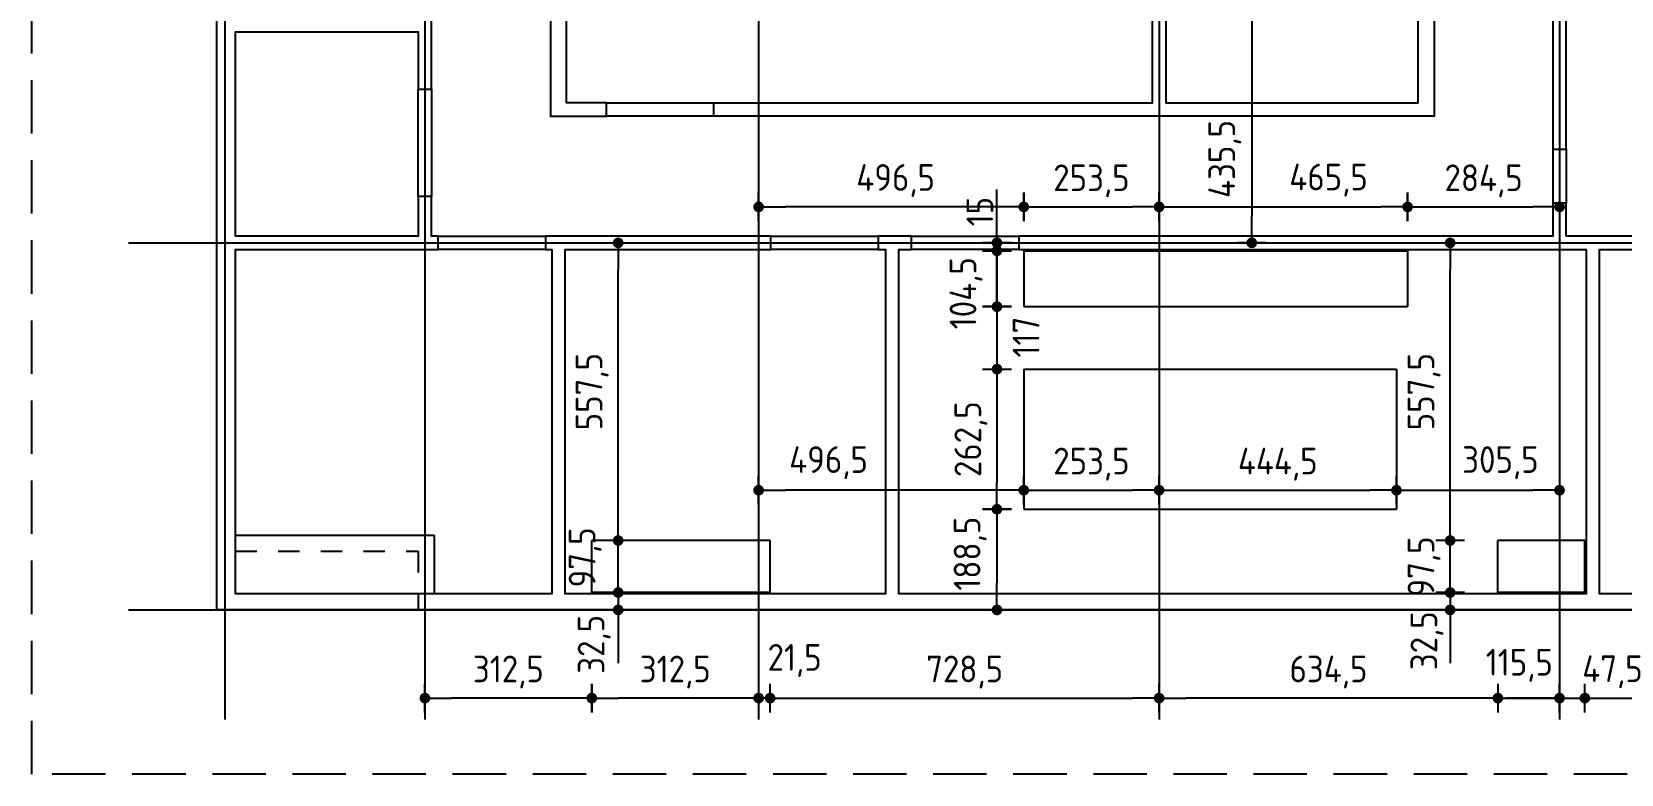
# Model space of a CAD drawing. Extents: x -169 to 69, y -7 to 55.
# Drawn here: x -168.6 to -161.15, y 34.32 to 37.79 of the extents above; entities that cross this region are included whole.
import ezdxf

# ---------------------------------------------------------------- set-up
doc = ezdxf.new("R2010")
doc.units = 0
doc.header["$LTSCALE"] = 0.5
for name, pattern in [('AUSGEZOGEN', [1000.01, 1000, 0.01]), ('HIDDEN2', [0.187, 0.125, -0.062]), ('STRICHLINIE', [0.75, 0.5, -0.25])]:
    doc.linetypes.add(name, pattern=pattern)
for name, color, linetype in [('ACHSEN', 7, 'Continuous'), ('BETON', 7, 'Continuous'), ('DETAIL', 7, 'Continuous'), ('HILFE', 7, 'Continuous'), ('MASSE', 7, 'Continuous'), ('OBJEKT', 7, 'Continuous')]:
    doc.layers.add(name, color=color, linetype=linetype)
doc.styles.add('txt', font='isocp.shx')
doc.dimstyles.new('DOT_I', dxfattribs={"dimscale": 0.5, "dimtxt": 0.25, "dimasz": 0.25, "dimexe": 0.1, "dimexo": 0.3, "dimgap": 0.1, "dimtad": 1, "dimdec": 3, "dimzin": 3, "dimtxsty": 'txt', "dimblk": 'DOT', "dimblk1": 'DOT', "dimblk2": 'DOT', "dimsah": 1, "dimcen": 0.1, "dimse1": 1, "dimse2": 1, "dimazin": 0, "dimtfac": 1, "dimtdec": 4, "dimtix": 1, "dimtmove": 2, "dimatfit": 3, "dimfxl": 0, "dimtvp": 1, "dimtolj": 1, "dimtzin": 0, "dimarcsym": 0})

# ---------------------------------------------------------------- blocks, each defined once
blk = doc.blocks.new('DOT')
at = {"layer": 'MASSE', "color": 7, "linetype": 'Continuous'}
for p, q in [((0, 0), (-1, 0)), ((0, 0.54), (0, -0.54))]:
    blk.add_line(p, q, dxfattribs=at)
at = {"layer": 'MASSE', "color": 7, "linetype": 'Continuous', "const_width": 0.2}
blk.add_lwpolyline([(-0.1, 0, 1), (0.1, 0, 1)], format="xyb", close=True, dxfattribs=at)
blk = doc.blocks.new('*D301')
at = {"layer": 'Defpoints', "color": 0, "linetype": 'AUSGEZOGEN', "transparency": 16777216}
for p in [(-165.851, 36.806), (-165.851, 36.806), (-165.851, 35.4122)]:
    blk.add_point(p, dxfattribs=at)
at = {"layer": 'MASSE', "color": 0, "linetype": 'AUSGEZOGEN', "lineweight": -2, "transparency": 16777216}
blk.add_line((-165.851, 35.5372), (-165.851, 36.681), dxfattribs=at)
at = {"layer": 'MASSE', "color": 0, "linetype": 'AUSGEZOGEN', "lineweight": -2, "transparency": 16777216, "xscale": 0.125, "yscale": 0.125, "zscale": 0.125}
for p, rotation in [((-165.851, 36.806), 90), ((-165.851, 35.4122), 270)]:
    blk.add_blockref('DOT', p, dxfattribs=dict(at, rotation=rotation))
at = {"layer": 'MASSE', "color": 0, "linetype": 'AUSGEZOGEN', "transparency": 16777216, "insert": (-165.9729, 36.1091), "char_height": 0.125, "attachment_point": 5, "rotation": 90, "style": 'txt'}
blk.add_mtext('\\A1;557,5', dxfattribs=at)
blk = doc.blocks.new('*D302')
at = {"layer": 'Defpoints', "color": 0, "linetype": 'AUSGEZOGEN', "transparency": 16777216}
for p in [(-165.851, 35.4122), (-165.851, 35.4122), (-165.851, 35.1685)]:
    blk.add_point(p, dxfattribs=at)
at = {"layer": 'MASSE', "color": 0, "linetype": 'AUSGEZOGEN', "lineweight": -2, "transparency": 16777216}
for p, q in [((-165.851, 35.5372), (-165.851, 35.6622)), ((-165.851, 35.1685), (-165.851, 35.4122)), ((-165.851, 35.0435), (-165.851, 34.9185))]:
    blk.add_line(p, q, dxfattribs=at)
at = {"layer": 'MASSE', "color": 0, "linetype": 'AUSGEZOGEN', "lineweight": -2, "transparency": 16777216, "xscale": 0.125, "yscale": 0.125, "zscale": 0.125}
for p, rotation in [((-165.851, 35.4122), 270), ((-165.851, 35.1685), 90)]:
    blk.add_blockref('DOT', p, dxfattribs=dict(at, rotation=rotation))
at = {"layer": 'MASSE', "color": 0, "linetype": 'AUSGEZOGEN', "transparency": 16777216, "insert": (-166.0053, 35.333), "char_height": 0.125, "attachment_point": 5, "rotation": 90, "style": 'txt'}
blk.add_mtext('\\A1;97,5', dxfattribs=at)
blk = doc.blocks.new('*D303')
at = {"layer": 'Defpoints', "color": 0, "linetype": 'AUSGEZOGEN', "transparency": 16777216}
for p in [(-165.851, 35.1685), (-165.851, 35.0872), (-165.851, 35.0872)]:
    blk.add_point(p, dxfattribs=at)
at = {"layer": 'MASSE', "color": 0, "linetype": 'AUSGEZOGEN', "lineweight": -2, "transparency": 16777216}
for p, q in [((-165.851, 35.2935), (-165.851, 35.4185)), ((-165.851, 35.1685), (-165.851, 35.0872)), ((-165.851, 34.9622), (-165.851, 34.8372))]:
    blk.add_line(p, q, dxfattribs=at)
at = {"layer": 'MASSE', "color": 0, "linetype": 'AUSGEZOGEN', "lineweight": -2, "transparency": 16777216, "xscale": 0.125, "yscale": 0.125, "zscale": 0.125}
for p, rotation in [((-165.851, 35.1685), 270), ((-165.851, 35.0872), 90)]:
    blk.add_blockref('DOT', p, dxfattribs=dict(at, rotation=rotation))
at = {"layer": 'MASSE', "color": 0, "linetype": 'AUSGEZOGEN', "transparency": 16777216, "insert": (-165.9632, 34.926), "char_height": 0.125, "attachment_point": 5, "rotation": 90, "style": 'txt'}
blk.add_mtext('\\A1;32,5', dxfattribs=at)
blk = doc.blocks.new('*D304')
at = {"layer": 'Defpoints', "color": 0, "linetype": 'AUSGEZOGEN', "transparency": 16777216}
for p in [(-166.7559, 34.6743), (-166.7559, 34.6743), (-165.9746, 34.6743)]:
    blk.add_point(p, dxfattribs=at)
at = {"layer": 'MASSE', "color": 0, "linetype": 'AUSGEZOGEN', "lineweight": -2, "transparency": 16777216}
blk.add_line((-166.0996, 34.6743), (-166.6309, 34.6743), dxfattribs=at)
at = {"layer": 'MASSE', "color": 0, "linetype": 'AUSGEZOGEN', "lineweight": -2, "transparency": 16777216, "xscale": 0.125, "yscale": 0.125, "zscale": 0.125, "rotation": 180}
blk.add_blockref('DOT', (-166.7559, 34.6743), dxfattribs=at)
at = {"layer": 'MASSE', "color": 0, "linetype": 'AUSGEZOGEN', "lineweight": -2, "transparency": 16777216, "xscale": 0.125, "yscale": 0.125, "zscale": 0.125}
blk.add_blockref('DOT', (-165.9746, 34.6743), dxfattribs=at)
at = {"layer": 'MASSE', "color": 0, "linetype": 'AUSGEZOGEN', "transparency": 16777216, "insert": (-166.3653, 34.7962), "char_height": 0.125, "attachment_point": 5, "style": 'txt'}
blk.add_mtext('\\A1;312,5', dxfattribs=at)
blk = doc.blocks.new('*D305')
at = {"layer": 'Defpoints', "color": 0, "linetype": 'AUSGEZOGEN', "transparency": 16777216}
for p in [(-165.9746, 34.6743), (-165.9746, 34.6743), (-165.1934, 34.6743)]:
    blk.add_point(p, dxfattribs=at)
at = {"layer": 'MASSE', "color": 0, "linetype": 'AUSGEZOGEN', "lineweight": -2, "transparency": 16777216}
blk.add_line((-165.3184, 34.6743), (-165.8496, 34.6743), dxfattribs=at)
at = {"layer": 'MASSE', "color": 0, "linetype": 'AUSGEZOGEN', "lineweight": -2, "transparency": 16777216, "xscale": 0.125, "yscale": 0.125, "zscale": 0.125, "rotation": 180}
blk.add_blockref('DOT', (-165.9746, 34.6743), dxfattribs=at)
at = {"layer": 'MASSE', "color": 0, "linetype": 'AUSGEZOGEN', "lineweight": -2, "transparency": 16777216, "xscale": 0.125, "yscale": 0.125, "zscale": 0.125}
blk.add_blockref('DOT', (-165.1934, 34.6743), dxfattribs=at)
at = {"layer": 'MASSE', "color": 0, "linetype": 'AUSGEZOGEN', "transparency": 16777216, "insert": (-165.584, 34.7962), "char_height": 0.125, "attachment_point": 5, "style": 'txt'}
blk.add_mtext('\\A1;312,5', dxfattribs=at)
blk = doc.blocks.new('*D306')
at = {"layer": 'Defpoints', "color": 0, "linetype": 'AUSGEZOGEN', "transparency": 16777216}
for p in [(-165.1934, 34.6743), (-165.1934, 34.6743), (-165.1396, 34.6743)]:
    blk.add_point(p, dxfattribs=at)
at = {"layer": 'MASSE', "color": 0, "linetype": 'AUSGEZOGEN', "lineweight": -2, "transparency": 16777216}
for p, q in [((-165.3184, 34.6743), (-165.4434, 34.6743)), ((-165.1396, 34.6743), (-165.1934, 34.6743)), ((-165.0146, 34.6743), (-164.8896, 34.6743))]:
    blk.add_line(p, q, dxfattribs=at)
at = {"layer": 'MASSE', "color": 0, "linetype": 'AUSGEZOGEN', "lineweight": -2, "transparency": 16777216, "xscale": 0.125, "yscale": 0.125, "zscale": 0.125}
blk.add_blockref('DOT', (-165.1934, 34.6743), dxfattribs=at)
at = {"layer": 'MASSE', "color": 0, "linetype": 'AUSGEZOGEN', "lineweight": -2, "transparency": 16777216, "xscale": 0.125, "yscale": 0.125, "zscale": 0.125, "rotation": 180}
blk.add_blockref('DOT', (-165.1396, 34.6743), dxfattribs=at)
at = {"layer": 'MASSE', "color": 0, "linetype": 'AUSGEZOGEN', "transparency": 16777216, "insert": (-165.025, 34.8505), "char_height": 0.125, "attachment_point": 5, "style": 'txt'}
blk.add_mtext('\\A1;21,5', dxfattribs=at)
blk = doc.blocks.new('*D307')
at = {"layer": 'Defpoints', "color": 0, "linetype": 'AUSGEZOGEN', "transparency": 16777216}
for p in [(-165.1396, 34.6743), (-163.3184, 34.6743), (-163.3184, 34.6743)]:
    blk.add_point(p, dxfattribs=at)
at = {"layer": 'MASSE', "color": 0, "linetype": 'AUSGEZOGEN', "lineweight": -2, "transparency": 16777216}
blk.add_line((-165.0146, 34.6743), (-163.4434, 34.6743), dxfattribs=at)
at = {"layer": 'MASSE', "color": 0, "linetype": 'AUSGEZOGEN', "lineweight": -2, "transparency": 16777216, "xscale": 0.125, "yscale": 0.125, "zscale": 0.125, "rotation": 180}
blk.add_blockref('DOT', (-165.1396, 34.6743), dxfattribs=at)
at = {"layer": 'MASSE', "color": 0, "linetype": 'AUSGEZOGEN', "lineweight": -2, "transparency": 16777216, "xscale": 0.125, "yscale": 0.125, "zscale": 0.125}
blk.add_blockref('DOT', (-163.3184, 34.6743), dxfattribs=at)
at = {"layer": 'MASSE', "color": 0, "linetype": 'AUSGEZOGEN', "transparency": 16777216, "insert": (-164.229, 34.7962), "char_height": 0.125, "attachment_point": 5, "style": 'txt'}
blk.add_mtext('\\A1;728,5', dxfattribs=at)
blk = doc.blocks.new('*D308')
at = {"layer": 'Defpoints', "color": 0, "linetype": 'AUSGEZOGEN', "transparency": 16777216}
for p in [(-161.9557, 36.806), (-161.9557, 36.806), (-161.9557, 35.4122)]:
    blk.add_point(p, dxfattribs=at)
at = {"layer": 'MASSE', "color": 0, "linetype": 'AUSGEZOGEN', "lineweight": -2, "transparency": 16777216}
blk.add_line((-161.9557, 35.5372), (-161.9557, 36.681), dxfattribs=at)
at = {"layer": 'MASSE', "color": 0, "linetype": 'AUSGEZOGEN', "lineweight": -2, "transparency": 16777216, "xscale": 0.125, "yscale": 0.125, "zscale": 0.125}
for p, rotation in [((-161.9557, 36.806), 90), ((-161.9557, 35.4122), 270)]:
    blk.add_blockref('DOT', p, dxfattribs=dict(at, rotation=rotation))
at = {"layer": 'MASSE', "color": 0, "linetype": 'AUSGEZOGEN', "transparency": 16777216, "insert": (-162.0776, 36.1091), "char_height": 0.125, "attachment_point": 5, "rotation": 90, "style": 'txt'}
blk.add_mtext('\\A1;557,5', dxfattribs=at)
blk = doc.blocks.new('*D309')
at = {"layer": 'Defpoints', "color": 0, "linetype": 'AUSGEZOGEN', "transparency": 16777216}
for p in [(-161.9557, 35.4122), (-161.9557, 35.4122), (-161.9557, 35.1685)]:
    blk.add_point(p, dxfattribs=at)
at = {"layer": 'MASSE', "color": 0, "linetype": 'AUSGEZOGEN', "lineweight": -2, "transparency": 16777216}
for p, q in [((-161.9557, 35.5372), (-161.9557, 35.6622)), ((-161.9557, 35.1685), (-161.9557, 35.4122)), ((-161.9557, 35.0435), (-161.9557, 34.9185))]:
    blk.add_line(p, q, dxfattribs=at)
at = {"layer": 'MASSE', "color": 0, "linetype": 'AUSGEZOGEN', "lineweight": -2, "transparency": 16777216, "xscale": 0.125, "yscale": 0.125, "zscale": 0.125}
for p, rotation in [((-161.9557, 35.4122), 270), ((-161.9557, 35.1685), 90)]:
    blk.add_blockref('DOT', p, dxfattribs=dict(at, rotation=rotation))
at = {"layer": 'MASSE', "color": 0, "linetype": 'AUSGEZOGEN', "transparency": 16777216, "insert": (-162.0776, 35.2904), "char_height": 0.125, "attachment_point": 5, "rotation": 90, "style": 'txt'}
blk.add_mtext('\\A1;97,5', dxfattribs=at)
blk = doc.blocks.new('*D310')
at = {"layer": 'Defpoints', "color": 0, "linetype": 'AUSGEZOGEN', "transparency": 16777216}
for p in [(-161.9557, 35.1685), (-161.9557, 35.0872), (-161.9557, 35.0872)]:
    blk.add_point(p, dxfattribs=at)
at = {"layer": 'MASSE', "color": 0, "linetype": 'AUSGEZOGEN', "lineweight": -2, "transparency": 16777216}
for p, q in [((-161.9557, 35.2935), (-161.9557, 35.4185)), ((-161.9557, 35.1685), (-161.9557, 35.0872)), ((-161.9557, 34.9622), (-161.9557, 34.8372))]:
    blk.add_line(p, q, dxfattribs=at)
at = {"layer": 'MASSE', "color": 0, "linetype": 'AUSGEZOGEN', "lineweight": -2, "transparency": 16777216, "xscale": 0.125, "yscale": 0.125, "zscale": 0.125}
for p, rotation in [((-161.9557, 35.1685), 270), ((-161.9557, 35.0872), 90)]:
    blk.add_blockref('DOT', p, dxfattribs=dict(at, rotation=rotation))
at = {"layer": 'MASSE', "color": 0, "linetype": 'AUSGEZOGEN', "transparency": 16777216, "insert": (-162.064, 34.9428), "char_height": 0.125, "attachment_point": 5, "rotation": 90, "style": 'txt'}
blk.add_mtext('\\A1;32,5', dxfattribs=at)
blk = doc.blocks.new('*D311')
at = {"layer": 'Defpoints', "color": 0, "linetype": 'AUSGEZOGEN', "transparency": 16777216}
for p in [(-161.3246, 34.6743), (-159.5684, 34.6743), (-159.5684, 34.6743)]:
    blk.add_point(p, dxfattribs=at)
at = {"layer": 'MASSE', "color": 0, "linetype": 'AUSGEZOGEN', "lineweight": -2, "transparency": 16777216}
blk.add_line((-161.1996, 34.6743), (-159.6934, 34.6743), dxfattribs=at)
at = {"layer": 'MASSE', "color": 0, "linetype": 'AUSGEZOGEN', "lineweight": -2, "transparency": 16777216, "xscale": 0.125, "yscale": 0.125, "zscale": 0.125, "rotation": 180}
blk.add_blockref('DOT', (-161.3246, 34.6743), dxfattribs=at)
at = {"layer": 'MASSE', "color": 0, "linetype": 'AUSGEZOGEN', "lineweight": -2, "transparency": 16777216, "xscale": 0.125, "yscale": 0.125, "zscale": 0.125}
blk.add_blockref('DOT', (-159.5684, 34.6743), dxfattribs=at)
at = {"layer": 'MASSE', "color": 0, "linetype": 'AUSGEZOGEN', "transparency": 16777216, "insert": (-160.4465, 34.7962), "char_height": 0.125, "attachment_point": 5, "style": 'txt'}
blk.add_mtext('\\A1;702,5', dxfattribs=at)
blk = doc.blocks.new('*D312')
at = {"layer": 'Defpoints', "color": 0, "linetype": 'AUSGEZOGEN', "transparency": 16777216}
for p in [(-161.4434, 34.6743), (-161.3246, 34.6743), (-161.3246, 34.6743)]:
    blk.add_point(p, dxfattribs=at)
at = {"layer": 'MASSE', "color": 0, "linetype": 'AUSGEZOGEN', "lineweight": -2, "transparency": 16777216}
for p, q in [((-161.5684, 34.6743), (-161.6934, 34.6743)), ((-161.4434, 34.6743), (-161.3246, 34.6743)), ((-161.1996, 34.6743), (-161.0746, 34.6743))]:
    blk.add_line(p, q, dxfattribs=at)
at = {"layer": 'MASSE', "color": 0, "linetype": 'AUSGEZOGEN', "lineweight": -2, "transparency": 16777216, "xscale": 0.125, "yscale": 0.125, "zscale": 0.125}
blk.add_blockref('DOT', (-161.4434, 34.6743), dxfattribs=at)
at = {"layer": 'MASSE', "color": 0, "linetype": 'AUSGEZOGEN', "lineweight": -2, "transparency": 16777216, "xscale": 0.125, "yscale": 0.125, "zscale": 0.125, "rotation": 180}
blk.add_blockref('DOT', (-161.3246, 34.6743), dxfattribs=at)
at = {"layer": 'MASSE', "color": 0, "linetype": 'AUSGEZOGEN', "transparency": 16777216, "insert": (-161.1956, 34.7975), "char_height": 0.125, "attachment_point": 5, "style": 'txt'}
blk.add_mtext('\\A1;47,5', dxfattribs=at)
blk = doc.blocks.new('*D313')
at = {"layer": 'Defpoints', "color": 0, "linetype": 'AUSGEZOGEN', "transparency": 16777216}
for p in [(-161.7321, 34.6743), (-161.4434, 34.6743), (-161.4434, 34.6743)]:
    blk.add_point(p, dxfattribs=at)
at = {"layer": 'MASSE', "color": 0, "linetype": 'AUSGEZOGEN', "lineweight": -2, "transparency": 16777216}
for p, q in [((-161.8571, 34.6743), (-161.9821, 34.6743)), ((-161.7321, 34.6743), (-161.4434, 34.6743)), ((-161.3184, 34.6743), (-161.1934, 34.6743))]:
    blk.add_line(p, q, dxfattribs=at)
at = {"layer": 'MASSE', "color": 0, "linetype": 'AUSGEZOGEN', "lineweight": -2, "transparency": 16777216, "xscale": 0.125, "yscale": 0.125, "zscale": 0.125}
blk.add_blockref('DOT', (-161.7321, 34.6743), dxfattribs=at)
at = {"layer": 'MASSE', "color": 0, "linetype": 'AUSGEZOGEN', "lineweight": -2, "transparency": 16777216, "xscale": 0.125, "yscale": 0.125, "zscale": 0.125, "rotation": 180}
blk.add_blockref('DOT', (-161.4434, 34.6743), dxfattribs=at)
at = {"layer": 'MASSE', "color": 0, "linetype": 'AUSGEZOGEN', "transparency": 16777216, "insert": (-161.6318, 34.8275), "char_height": 0.125, "attachment_point": 5, "style": 'txt'}
blk.add_mtext('\\A1;115,5', dxfattribs=at)
blk = doc.blocks.new('*D314')
at = {"layer": 'Defpoints', "color": 0, "linetype": 'AUSGEZOGEN', "transparency": 16777216}
for p in [(-163.3184, 34.6743), (-163.3184, 34.6743), (-161.7321, 34.6743)]:
    blk.add_point(p, dxfattribs=at)
at = {"layer": 'MASSE', "color": 0, "linetype": 'AUSGEZOGEN', "lineweight": -2, "transparency": 16777216}
blk.add_line((-161.8571, 34.6743), (-163.1934, 34.6743), dxfattribs=at)
at = {"layer": 'MASSE', "color": 0, "linetype": 'AUSGEZOGEN', "lineweight": -2, "transparency": 16777216, "xscale": 0.125, "yscale": 0.125, "zscale": 0.125, "rotation": 180}
blk.add_blockref('DOT', (-163.3184, 34.6743), dxfattribs=at)
at = {"layer": 'MASSE', "color": 0, "linetype": 'AUSGEZOGEN', "lineweight": -2, "transparency": 16777216, "xscale": 0.125, "yscale": 0.125, "zscale": 0.125}
blk.add_blockref('DOT', (-161.7321, 34.6743), dxfattribs=at)
at = {"layer": 'MASSE', "color": 0, "linetype": 'AUSGEZOGEN', "transparency": 16777216, "insert": (-162.5253, 34.7962), "char_height": 0.125, "attachment_point": 5, "style": 'txt'}
blk.add_mtext('\\A1;634,5', dxfattribs=at)
blk = doc.blocks.new('*D315')
at = {"layer": 'Defpoints', "color": 0, "linetype": 'AUSGEZOGEN', "transparency": 16777216}
for p in [(-162.1546, 36.9743), (-161.4434, 36.9743), (-161.4434, 36.9743)]:
    blk.add_point(p, dxfattribs=at)
at = {"layer": 'MASSE', "color": 0, "linetype": 'AUSGEZOGEN', "lineweight": -2, "transparency": 16777216}
blk.add_line((-162.0296, 36.9743), (-161.5684, 36.9743), dxfattribs=at)
at = {"layer": 'MASSE', "color": 0, "linetype": 'AUSGEZOGEN', "lineweight": -2, "transparency": 16777216, "xscale": 0.125, "yscale": 0.125, "zscale": 0.125, "rotation": 180}
blk.add_blockref('DOT', (-162.1546, 36.9743), dxfattribs=at)
at = {"layer": 'MASSE', "color": 0, "linetype": 'AUSGEZOGEN', "lineweight": -2, "transparency": 16777216, "xscale": 0.125, "yscale": 0.125, "zscale": 0.125}
blk.add_blockref('DOT', (-161.4434, 36.9743), dxfattribs=at)
at = {"layer": 'MASSE', "color": 0, "linetype": 'AUSGEZOGEN', "transparency": 16777216, "insert": (-161.799, 37.0962), "char_height": 0.125, "attachment_point": 5, "style": 'txt'}
blk.add_mtext('\\A1;284,5', dxfattribs=at)
blk = doc.blocks.new('*D316')
at = {"layer": 'Defpoints', "color": 0, "linetype": 'AUSGEZOGEN', "transparency": 16777216}
for p in [(-163.3184, 36.9743), (-162.1546, 36.9743), (-162.1546, 36.9743)]:
    blk.add_point(p, dxfattribs=at)
at = {"layer": 'MASSE', "color": 0, "linetype": 'AUSGEZOGEN', "lineweight": -2, "transparency": 16777216}
blk.add_line((-163.1934, 36.9743), (-162.2796, 36.9743), dxfattribs=at)
at = {"layer": 'MASSE', "color": 0, "linetype": 'AUSGEZOGEN', "lineweight": -2, "transparency": 16777216, "xscale": 0.125, "yscale": 0.125, "zscale": 0.125, "rotation": 180}
blk.add_blockref('DOT', (-163.3184, 36.9743), dxfattribs=at)
at = {"layer": 'MASSE', "color": 0, "linetype": 'AUSGEZOGEN', "lineweight": -2, "transparency": 16777216, "xscale": 0.125, "yscale": 0.125, "zscale": 0.125}
blk.add_blockref('DOT', (-162.1546, 36.9743), dxfattribs=at)
at = {"layer": 'MASSE', "color": 0, "linetype": 'AUSGEZOGEN', "transparency": 16777216, "insert": (-162.525, 37.0996), "char_height": 0.125, "attachment_point": 5, "style": 'txt'}
blk.add_mtext('\\A1;465,5', dxfattribs=at)
blk = doc.blocks.new('*D317')
at = {"layer": 'Defpoints', "color": 0, "linetype": 'AUSGEZOGEN', "transparency": 16777216}
for p in [(-163.9521, 36.9743), (-163.3184, 36.9743), (-163.3184, 36.9743)]:
    blk.add_point(p, dxfattribs=at)
at = {"layer": 'MASSE', "color": 0, "linetype": 'AUSGEZOGEN', "lineweight": -2, "transparency": 16777216}
blk.add_line((-163.8271, 36.9743), (-163.4434, 36.9743), dxfattribs=at)
at = {"layer": 'MASSE', "color": 0, "linetype": 'AUSGEZOGEN', "lineweight": -2, "transparency": 16777216, "xscale": 0.125, "yscale": 0.125, "zscale": 0.125, "rotation": 180}
blk.add_blockref('DOT', (-163.9521, 36.9743), dxfattribs=at)
at = {"layer": 'MASSE', "color": 0, "linetype": 'AUSGEZOGEN', "lineweight": -2, "transparency": 16777216, "xscale": 0.125, "yscale": 0.125, "zscale": 0.125}
blk.add_blockref('DOT', (-163.3184, 36.9743), dxfattribs=at)
at = {"layer": 'MASSE', "color": 0, "linetype": 'AUSGEZOGEN', "transparency": 16777216, "insert": (-163.6353, 37.0962), "char_height": 0.125, "attachment_point": 5, "style": 'txt'}
blk.add_mtext('\\A1;253,5', dxfattribs=at)
blk = doc.blocks.new('*D318')
at = {"layer": 'Defpoints', "color": 0, "linetype": 'AUSGEZOGEN', "transparency": 16777216}
for p in [(-165.1934, 36.9743), (-165.1934, 36.9743), (-163.9521, 36.9743)]:
    blk.add_point(p, dxfattribs=at)
at = {"layer": 'MASSE', "color": 0, "linetype": 'AUSGEZOGEN', "lineweight": -2, "transparency": 16777216}
blk.add_line((-164.0771, 36.9743), (-165.0684, 36.9743), dxfattribs=at)
at = {"layer": 'MASSE', "color": 0, "linetype": 'AUSGEZOGEN', "lineweight": -2, "transparency": 16777216, "xscale": 0.125, "yscale": 0.125, "zscale": 0.125, "rotation": 180}
blk.add_blockref('DOT', (-165.1934, 36.9743), dxfattribs=at)
at = {"layer": 'MASSE', "color": 0, "linetype": 'AUSGEZOGEN', "lineweight": -2, "transparency": 16777216, "xscale": 0.125, "yscale": 0.125, "zscale": 0.125}
blk.add_blockref('DOT', (-163.9521, 36.9743), dxfattribs=at)
at = {"layer": 'MASSE', "color": 0, "linetype": 'AUSGEZOGEN', "transparency": 16777216, "insert": (-164.5521, 37.0976), "char_height": 0.125, "attachment_point": 5, "style": 'txt'}
blk.add_mtext('\\A1;496,5', dxfattribs=at)
blk = doc.blocks.new('*D319')
at = {"layer": 'Defpoints', "color": 0, "linetype": 'AUSGEZOGEN', "transparency": 16777216}
for p in [(-162.2071, 35.6477), (-161.4434, 35.6477), (-161.4434, 35.6477)]:
    blk.add_point(p, dxfattribs=at)
at = {"layer": 'MASSE', "color": 0, "linetype": 'AUSGEZOGEN', "lineweight": -2, "transparency": 16777216}
blk.add_line((-162.0821, 35.6477), (-161.5684, 35.6477), dxfattribs=at)
at = {"layer": 'MASSE', "color": 0, "linetype": 'AUSGEZOGEN', "lineweight": -2, "transparency": 16777216, "xscale": 0.125, "yscale": 0.125, "zscale": 0.125, "rotation": 180}
blk.add_blockref('DOT', (-162.2071, 35.6477), dxfattribs=at)
at = {"layer": 'MASSE', "color": 0, "linetype": 'AUSGEZOGEN', "lineweight": -2, "transparency": 16777216, "xscale": 0.125, "yscale": 0.125, "zscale": 0.125}
blk.add_blockref('DOT', (-161.4434, 35.6477), dxfattribs=at)
at = {"layer": 'MASSE', "color": 0, "linetype": 'AUSGEZOGEN', "transparency": 16777216, "insert": (-161.7204, 35.7768), "char_height": 0.125, "attachment_point": 5, "style": 'txt'}
blk.add_mtext('\\A1;305,5', dxfattribs=at)
blk = doc.blocks.new('*D320')
at = {"layer": 'Defpoints', "color": 0, "linetype": 'AUSGEZOGEN', "transparency": 16777216}
for p in [(-163.3184, 35.6477), (-162.2071, 35.6477), (-162.2071, 35.6477)]:
    blk.add_point(p, dxfattribs=at)
at = {"layer": 'MASSE', "color": 0, "linetype": 'AUSGEZOGEN', "lineweight": -2, "transparency": 16777216}
blk.add_line((-163.1934, 35.6477), (-162.3321, 35.6477), dxfattribs=at)
at = {"layer": 'MASSE', "color": 0, "linetype": 'AUSGEZOGEN', "lineweight": -2, "transparency": 16777216, "xscale": 0.125, "yscale": 0.125, "zscale": 0.125, "rotation": 180}
blk.add_blockref('DOT', (-163.3184, 35.6477), dxfattribs=at)
at = {"layer": 'MASSE', "color": 0, "linetype": 'AUSGEZOGEN', "lineweight": -2, "transparency": 16777216, "xscale": 0.125, "yscale": 0.125, "zscale": 0.125}
blk.add_blockref('DOT', (-162.2071, 35.6477), dxfattribs=at)
at = {"layer": 'MASSE', "color": 0, "linetype": 'AUSGEZOGEN', "transparency": 16777216, "insert": (-162.7628, 35.7696), "char_height": 0.125, "attachment_point": 5, "style": 'txt'}
blk.add_mtext('\\A1;444,5', dxfattribs=at)
blk = doc.blocks.new('*D321')
at = {"layer": 'Defpoints', "color": 0, "linetype": 'AUSGEZOGEN', "transparency": 16777216}
for p in [(-163.9521, 35.6477), (-163.3184, 35.6477), (-163.3184, 35.6477)]:
    blk.add_point(p, dxfattribs=at)
at = {"layer": 'MASSE', "color": 0, "linetype": 'AUSGEZOGEN', "lineweight": -2, "transparency": 16777216}
blk.add_line((-163.8271, 35.6477), (-163.4434, 35.6477), dxfattribs=at)
at = {"layer": 'MASSE', "color": 0, "linetype": 'AUSGEZOGEN', "lineweight": -2, "transparency": 16777216, "xscale": 0.125, "yscale": 0.125, "zscale": 0.125, "rotation": 180}
blk.add_blockref('DOT', (-163.9521, 35.6477), dxfattribs=at)
at = {"layer": 'MASSE', "color": 0, "linetype": 'AUSGEZOGEN', "lineweight": -2, "transparency": 16777216, "xscale": 0.125, "yscale": 0.125, "zscale": 0.125}
blk.add_blockref('DOT', (-163.3184, 35.6477), dxfattribs=at)
at = {"layer": 'MASSE', "color": 0, "linetype": 'AUSGEZOGEN', "transparency": 16777216, "insert": (-163.6353, 35.7696), "char_height": 0.125, "attachment_point": 5, "style": 'txt'}
blk.add_mtext('\\A1;253,5', dxfattribs=at)
blk = doc.blocks.new('*D219')
at = {"layer": 'Defpoints', "color": 0, "linetype": 'AUSGEZOGEN', "transparency": 16777216}
for p in [(-165.1934, 35.6477), (-165.1934, 35.6477), (-163.9521, 35.6477)]:
    blk.add_point(p, dxfattribs=at)
at = {"layer": 'MASSE', "color": 0, "linetype": 'AUSGEZOGEN', "lineweight": -2, "transparency": 16777216}
blk.add_line((-164.0771, 35.6477), (-165.0684, 35.6477), dxfattribs=at)
at = {"layer": 'MASSE', "color": 0, "linetype": 'AUSGEZOGEN', "lineweight": -2, "transparency": 16777216, "xscale": 0.125, "yscale": 0.125, "zscale": 0.125, "rotation": 180}
blk.add_blockref('DOT', (-165.1934, 35.6477), dxfattribs=at)
at = {"layer": 'MASSE', "color": 0, "linetype": 'AUSGEZOGEN', "lineweight": -2, "transparency": 16777216, "xscale": 0.125, "yscale": 0.125, "zscale": 0.125}
blk.add_blockref('DOT', (-163.9521, 35.6477), dxfattribs=at)
at = {"layer": 'MASSE', "color": 0, "linetype": 'AUSGEZOGEN', "transparency": 16777216, "insert": (-164.866, 35.7766), "char_height": 0.125, "attachment_point": 5, "style": 'txt'}
blk.add_mtext('\\A1;496,5', dxfattribs=at)
blk = doc.blocks.new('*D220')
at = {"layer": 'Defpoints', "color": 0, "linetype": 'AUSGEZOGEN', "transparency": 16777216}
for p in [(-164.0774, 35.5585), (-164.0774, 35.0872), (-164.0774, 35.0872)]:
    blk.add_point(p, dxfattribs=at)
at = {"layer": 'MASSE', "color": 0, "linetype": 'AUSGEZOGEN', "lineweight": -2, "transparency": 16777216}
blk.add_line((-164.0774, 35.4335), (-164.0774, 35.2122), dxfattribs=at)
at = {"layer": 'MASSE', "color": 0, "linetype": 'AUSGEZOGEN', "lineweight": -2, "transparency": 16777216, "xscale": 0.125, "yscale": 0.125, "zscale": 0.125}
for p, rotation in [((-164.0774, 35.5585), 90), ((-164.0774, 35.0872), 270)]:
    blk.add_blockref('DOT', p, dxfattribs=dict(at, rotation=rotation))
at = {"layer": 'MASSE', "color": 0, "linetype": 'AUSGEZOGEN', "transparency": 16777216, "insert": (-164.2028, 35.3504), "char_height": 0.125, "attachment_point": 5, "rotation": 90, "style": 'txt'}
blk.add_mtext('\\A1;188,5', dxfattribs=at)
blk = doc.blocks.new('*D221')
at = {"layer": 'Defpoints', "color": 0, "linetype": 'AUSGEZOGEN', "transparency": 16777216}
for p in [(-164.0774, 36.2147), (-164.0774, 35.5585), (-164.0774, 35.5585)]:
    blk.add_point(p, dxfattribs=at)
at = {"layer": 'MASSE', "color": 0, "linetype": 'AUSGEZOGEN', "lineweight": -2, "transparency": 16777216}
blk.add_line((-164.0774, 36.0897), (-164.0774, 35.6835), dxfattribs=at)
at = {"layer": 'MASSE', "color": 0, "linetype": 'AUSGEZOGEN', "lineweight": -2, "transparency": 16777216, "xscale": 0.125, "yscale": 0.125, "zscale": 0.125}
for p, rotation in [((-164.0774, 36.2147), 90), ((-164.0774, 35.5585), 270)]:
    blk.add_blockref('DOT', p, dxfattribs=dict(at, rotation=rotation))
at = {"layer": 'MASSE', "color": 0, "linetype": 'AUSGEZOGEN', "transparency": 16777216, "insert": (-164.1993, 35.8866), "char_height": 0.125, "attachment_point": 5, "rotation": 90, "style": 'txt'}
blk.add_mtext('\\A1;262,5', dxfattribs=at)
blk = doc.blocks.new('*D222')
at = {"layer": 'Defpoints', "color": 0, "linetype": 'AUSGEZOGEN', "transparency": 16777216}
for p in [(-164.0774, 36.5072), (-164.0774, 36.2147), (-164.0774, 36.2147)]:
    blk.add_point(p, dxfattribs=at)
at = {"layer": 'MASSE', "color": 0, "linetype": 'AUSGEZOGEN', "lineweight": -2, "transparency": 16777216}
for p, q in [((-164.0774, 36.6322), (-164.0774, 36.7572)), ((-164.0774, 36.5072), (-164.0774, 36.2147)), ((-164.0774, 36.0897), (-164.0774, 35.9647))]:
    blk.add_line(p, q, dxfattribs=at)
at = {"layer": 'MASSE', "color": 0, "linetype": 'AUSGEZOGEN', "lineweight": -2, "transparency": 16777216, "xscale": 0.125, "yscale": 0.125, "zscale": 0.125}
for p, rotation in [((-164.0774, 36.5072), 270), ((-164.0774, 36.2147), 90)]:
    blk.add_blockref('DOT', p, dxfattribs=dict(at, rotation=rotation))
at = {"layer": 'MASSE', "color": 0, "linetype": 'AUSGEZOGEN', "transparency": 16777216, "insert": (-163.9411, 36.3645), "char_height": 0.125, "attachment_point": 5, "rotation": 90, "style": 'txt'}
blk.add_mtext('\\A1;117', dxfattribs=at)
blk = doc.blocks.new('*D223')
at = {"layer": 'Defpoints', "color": 0, "linetype": 'AUSGEZOGEN', "transparency": 16777216}
for p in [(-164.0774, 36.7685), (-164.0774, 36.5072), (-164.0774, 36.5072)]:
    blk.add_point(p, dxfattribs=at)
at = {"layer": 'MASSE', "color": 0, "linetype": 'AUSGEZOGEN', "lineweight": -2, "transparency": 16777216}
for p, q in [((-164.0774, 36.8935), (-164.0774, 37.0185)), ((-164.0774, 36.7685), (-164.0774, 36.5072)), ((-164.0774, 36.3822), (-164.0774, 36.2572))]:
    blk.add_line(p, q, dxfattribs=at)
at = {"layer": 'MASSE', "color": 0, "linetype": 'AUSGEZOGEN', "lineweight": -2, "transparency": 16777216, "xscale": 0.125, "yscale": 0.125, "zscale": 0.125}
for p, rotation in [((-164.0774, 36.7685), 270), ((-164.0774, 36.5072), 90)]:
    blk.add_blockref('DOT', p, dxfattribs=dict(at, rotation=rotation))
at = {"layer": 'MASSE', "color": 0, "linetype": 'AUSGEZOGEN', "transparency": 16777216, "insert": (-164.2221, 36.57), "char_height": 0.125, "attachment_point": 5, "rotation": 90, "style": 'txt'}
blk.add_mtext('\\A1;104,5', dxfattribs=at)
blk = doc.blocks.new('*D224')
at = {"layer": 'Defpoints', "color": 0, "linetype": 'AUSGEZOGEN', "transparency": 16777216}
for p in [(-164.0774, 36.806), (-164.0774, 36.806), (-164.0774, 36.7685)]:
    blk.add_point(p, dxfattribs=at)
at = {"layer": 'MASSE', "color": 0, "linetype": 'AUSGEZOGEN', "lineweight": -2, "transparency": 16777216}
for p, q in [((-164.0774, 36.931), (-164.0774, 37.056)), ((-164.0774, 36.7685), (-164.0774, 36.806)), ((-164.0774, 36.6435), (-164.0774, 36.5185))]:
    blk.add_line(p, q, dxfattribs=at)
at = {"layer": 'MASSE', "color": 0, "linetype": 'AUSGEZOGEN', "lineweight": -2, "transparency": 16777216, "xscale": 0.125, "yscale": 0.125, "zscale": 0.125}
for p, rotation in [((-164.0774, 36.806), 270), ((-164.0774, 36.7685), 90)]:
    blk.add_blockref('DOT', p, dxfattribs=dict(at, rotation=rotation))
at = {"layer": 'MASSE', "color": 0, "linetype": 'AUSGEZOGEN', "transparency": 16777216, "insert": (-164.1574, 36.9522), "char_height": 0.125, "attachment_point": 5, "rotation": 90, "style": 'txt'}
blk.add_mtext('\\A1;15', dxfattribs=at)
blk = doc.blocks.new('*D228')
at = {"layer": 'Defpoints', "color": 0, "linetype": 'AUSGEZOGEN', "transparency": 16777216}
for p in [(-162.8846, 37.8947), (-162.8846, 36.806), (-162.8846, 36.806)]:
    blk.add_point(p, dxfattribs=at)
at = {"layer": 'MASSE', "color": 0, "linetype": 'AUSGEZOGEN', "lineweight": -2, "transparency": 16777216}
blk.add_line((-162.8846, 37.7697), (-162.8846, 36.931), dxfattribs=at)
at = {"layer": 'MASSE', "color": 0, "linetype": 'AUSGEZOGEN', "lineweight": -2, "transparency": 16777216, "xscale": 0.125, "yscale": 0.125, "zscale": 0.125}
for p, rotation in [((-162.8846, 37.8947), 90), ((-162.8846, 36.806), 270)]:
    blk.add_blockref('DOT', p, dxfattribs=dict(at, rotation=rotation))
at = {"layer": 'MASSE', "color": 0, "linetype": 'AUSGEZOGEN', "transparency": 16777216, "insert": (-163.0106, 37.1985), "char_height": 0.125, "attachment_point": 5, "rotation": 90, "style": 'txt'}
blk.add_mtext('\\A1;435,5', dxfattribs=at)

msp = doc.modelspace()

# ---------------------------------------------------------------- linework, layer by layer
at = {"layer": 'ACHSEN', "color": 140, "linetype": 'AUSGEZOGEN'}
for p, q in [((-167.69339, 44.09977), (-167.69339, 34.57473)), ((-166.75589, 44.09977), (-166.75589, 34.57473)), ((-165.19339, 44.09977), (-165.19339, 34.57473)), ((-163.31839, 44.09977), (-163.31839, 34.57473)), ((-161.44339, 44.09977), (-161.44339, 34.57473)), ((-168.14339, 36.80598), (-157.15589, 36.80598)), ((-168.14339, 35.08723), (-157.15589, 35.08723))]:
    msp.add_line(p, q, dxfattribs=at)
at = {"layer": 'BETON', "color": 6, "linetype": 'AUSGEZOGEN'}
for p, q in [((-163.95214, 36.76848), (-162.15464, 36.76848)), ((-163.95214, 36.76848), (-163.95214, 36.50723)), ((-162.15464, 36.76848), (-162.15464, 36.50723)), ((-163.95214, 36.50723), (-162.15464, 36.50723)), ((-163.95214, 36.21473), (-163.95214, 35.55848)), ((-163.95214, 36.21473), (-162.20714, 36.21473)), ((-162.20714, 36.21473), (-162.20714, 35.55848)), ((-163.95214, 35.55848), (-162.20714, 35.55848)), ((-165.13964, 35.41223), (-165.97464, 35.41223)), ((-165.97464, 35.16848), (-165.97464, 35.41223)), ((-165.13964, 35.16848), (-165.13964, 35.41223)), ((-161.32464, 35.41223), (-161.73214, 35.41223)), ((-161.73214, 35.16848), (-161.73214, 35.41223)), ((-161.32464, 35.16848), (-161.32464, 35.41223)), ((-165.13964, 35.16848), (-165.97464, 35.16848)), ((-161.32464, 35.16848), (-161.73214, 35.16848))]:
    msp.add_line(p, q, dxfattribs=at)
at = {"layer": 'BETON', "color": 6, "linetype": 'AUSGEZOGEN', "lineweight": -2}
for points in [[(-166.91589, 42.34598), (-166.91589, 42.34598), (-166.91589, 42.99598), (-164.89839, 42.99598), (-164.89839, 42.58098), (-163.26339, 42.58098), (-163.26339, 43.34973), (-158.71839, 43.34973), (-158.71839, 40.39973), (-157.96839, 40.39973), (-157.96839, 35.08723), (-158.71839, 35.08723), (-158.71839, 34.63723), (-159.49339, 34.63723), (-159.49339, 35.08723), (-167.73089, 35.08723), (-167.73089, 38.63098), (-167.71839, 38.63098), (-167.71839, 42.34598)], [(-162.03089, 40.91723), (-162.03089, 37.39973), (-165.40339, 37.39973), (-165.40339, 37.46223)], [(-166.16839, 40.43723), (-166.16839, 37.39973), (-165.90589, 37.39973), (-165.90589, 37.46223), (-166.09339, 37.46223), (-166.09339, 40.32473)], [(-163.28714, 38.51348), (-163.28714, 37.46223), (-162.10589, 37.46223), (-162.10589, 40.32473)], [(-165.40339, 37.46223), (-163.34964, 37.46223), (-163.34964, 38.51348)], [(-160.89339, 36.83723), (-161.41214, 36.83723), (-161.41214, 36.99223), (-161.47464, 36.99223), (-161.47464, 36.83723), (-163.97589, 36.83723), (-163.97589, 36.77473), (-161.31839, 36.77473), (-161.31839, 35.16223), (-164.53714, 35.16223), (-164.53714, 36.77473), (-164.47839, 36.77473), (-164.47839, 36.83723), (-164.63339, 36.83723), (-164.63339, 36.77473), (-164.59964, 36.77473), (-164.59964, 35.16223), (-166.09964, 35.16223), (-166.09964, 36.77473), (-165.13589, 36.77473), (-165.13589, 36.83723), (-166.19214, 36.83723), (-166.19214, 36.77473), (-166.16214, 36.77473), (-166.16214, 35.16223), (-167.64339, 35.16223), (-167.64339, 36.77473), (-166.69464, 36.77473), (-166.69464, 36.83723), (-166.72464, 36.83723), (-166.72464, 37.02348), (-166.78714, 37.02348), (-166.78714, 36.83723), (-167.64339, 36.83723), (-167.64339, 37.79348), (-166.78714, 37.79348), (-166.78714, 37.52598), (-166.72464, 37.52598), (-166.72464, 38.23473)], [(-160.79339, 37.93098), (-161.41214, 37.93098), (-161.41214, 37.96973), (-161.47464, 37.96973), (-161.47464, 37.24473), (-161.41214, 37.24473), (-161.41214, 37.86848), (-160.89339, 37.86848)], [(-159.59964, 35.16223), (-161.25589, 35.16223), (-161.25589, 36.77473), (-159.59964, 36.77473)]]:
    msp.add_lwpolyline(points, dxfattribs=at)
at = {"layer": 'DETAIL', "color": 102, "linetype": 'STRICHLINIE'}
msp.add_lwpolyline([(-156.62608, 44.52031), (-156.62608, 34.31791), (-168.59669, 34.31791), (-168.59669, 44.52031)], close=True, dxfattribs=at)
at = {"layer": 'HILFE', "color": 102, "linetype": 'AUSGEZOGEN'}
for p, q in [((-161.31839, 35.30257), (-161.32464, 35.30257)), ((-165.13964, 35.16223), (-165.13964, 35.16848)), ((-161.32464, 35.16223), (-161.32464, 35.16848))]:
    msp.add_line(p, q, dxfattribs=at)
at = {"layer": 'OBJEKT', "color": 7, "linetype": 'AUSGEZOGEN'}
for p, q in [((-166.78714, 37.02348), (-166.78714, 37.52598)), ((-166.72464, 37.52598), (-166.72464, 37.02348)), ((-165.90589, 37.46223), (-165.40339, 37.46223)), ((-165.40339, 37.39973), (-165.90589, 37.39973)), ((-161.47464, 37.24473), (-161.47464, 36.99223)), ((-161.41214, 37.24473), (-161.41214, 36.99223)), ((-166.69464, 36.83723), (-166.19214, 36.83723)), ((-166.19214, 36.77473), (-166.69464, 36.77473)), ((-165.13589, 36.83723), (-164.63339, 36.83723)), ((-164.63339, 36.77473), (-165.13589, 36.77473)), ((-164.47839, 36.83723), (-163.97589, 36.83723)), ((-163.97589, 36.77473), (-164.47839, 36.77473)), ((-167.64339, 35.43723), (-166.71214, 35.43723)), ((-166.71214, 35.43723), (-166.71214, 35.16223))]:
    msp.add_line(p, q, dxfattribs=at)
at = {"layer": 'OBJEKT', "color": 7, "linetype": 'HIDDEN2'}
for p, q in [((-167.64339, 35.36223), (-166.78714, 35.36223)), ((-166.78714, 35.36223), (-166.78714, 35.08723))]:
    msp.add_line(p, q, dxfattribs=at)

# ---------------------------------------------------------------- dimensions: what is measured, and where the dimension line sits
at = {"layer": 'MASSE', "color": 7, "linetype": 'AUSGEZOGEN'}
for base, p1, p2, override, picture, middle in [((-162.88455, 36.80598), (-162.88455, 37.89473), (-162.88455, 36.80598), {"dimdec": 1, "dimlfac": 400}, '*D228', (-163.01057, 37.19849)), ((-164.0774, 36.50723), (-164.0774, 36.76848), (-164.0774, 36.50723), {"dimdec": 1, "dimlfac": 400}, '*D223', (-164.22207, 36.57005)), ((-164.0774, 36.21473), (-164.0774, 36.50723), (-164.0774, 36.21473), {"dimdec": 0, "dimlfac": 400}, '*D222', (-163.94111, 36.36451)), ((-165.85102, 35.41223), (-165.85102, 35.16848), (-165.85102, 35.41223), {"dimdec": 1, "dimlfac": 400}, '*D302', (-166.00535, 35.33302)), ((-164.0774, 35.08723), (-164.0774, 35.55848), (-164.0774, 35.08723), {"dimdec": 1, "dimlfac": 400}, '*D220', (-164.2028, 35.35044)), ((-165.85102, 35.08723), (-165.85102, 35.16848), (-165.85102, 35.08723), {"dimdec": 1, "dimlfac": 400}, '*D303', (-165.96318, 34.92604)), ((-161.95573, 35.08723), (-161.95573, 35.16848), (-161.95573, 35.08723), {"dimdec": 1, "dimlfac": 400}, '*D310', (-162.06398, 34.94284))]:
    dim = msp.add_linear_dim(base=base, p1=p1, p2=p2, angle=90, dimstyle='DOT_I', override=override, dxfattribs=at)
    dim.commit()
    dim.dimension.update_dxf_attribs({"geometry": picture, "text_midpoint": middle, "dimtype": 160})
for base, p1, p2, picture, middle in [((-165.19339, 36.97434), (-163.95214, 36.97434), (-165.19339, 36.97434), '*D318', (-164.55213, 37.09761)), ((-162.15464, 36.97434), (-163.31839, 36.97434), (-162.15464, 36.97434), '*D316', (-162.52504, 37.09961)), ((-165.19339, 35.6477), (-163.95214, 35.6477), (-165.19339, 35.6477), '*D219', (-164.86603, 35.77664)), ((-161.44339, 35.6477), (-162.20714, 35.6477), (-161.44339, 35.6477), '*D319', (-161.72043, 35.77681)), ((-165.19339, 34.67433), (-165.13964, 34.67433), (-165.19339, 34.67433), '*D306', (-165.02496, 34.85047)), ((-161.44339, 34.67433), (-161.73214, 34.67433), (-161.44339, 34.67433), '*D313', (-161.63177, 34.82751)), ((-161.32464, 34.67433), (-161.44339, 34.67433), (-161.32464, 34.67433), '*D312', (-161.19555, 34.79749))]:
    dim = msp.add_linear_dim(base=base, p1=p1, p2=p2, dimstyle='DOT_I', override={"dimdec": 1, "dimlfac": 400}, dxfattribs=at)
    dim.commit()
    dim.dimension.update_dxf_attribs({"geometry": picture, "text_midpoint": middle, "dimtype": 160})
for base, p1, p2, picture, middle in [((-163.31839, 36.97434), (-163.95214, 36.97434), (-163.31839, 36.97434), '*D317', (-163.63526, 37.09622)), ((-161.44339, 36.97434), (-162.15464, 36.97434), (-161.44339, 36.97434), '*D315', (-161.79901, 37.09622)), ((-163.31839, 35.6477), (-163.95214, 35.6477), (-163.31839, 35.6477), '*D321', (-163.63526, 35.76958)), ((-162.20714, 35.6477), (-163.31839, 35.6477), (-162.20714, 35.6477), '*D320', (-162.76276, 35.76957)), ((-166.75589, 34.67433), (-165.97464, 34.67433), (-166.75589, 34.67433), '*D304', (-166.36526, 34.79621)), ((-165.97464, 34.67433), (-165.19339, 34.67433), (-165.97464, 34.67433), '*D305', (-165.58401, 34.79621)), ((-163.31839, 34.67433), (-165.13964, 34.67433), (-163.31839, 34.67433), '*D307', (-164.22901, 34.79621)), ((-163.31839, 34.67433), (-161.73214, 34.67433), (-163.31839, 34.67433), '*D314', (-162.52526, 34.7962)), ((-159.56839, 34.67433), (-161.32464, 34.67433), (-159.56839, 34.67433), '*D311', (-160.44651, 34.79621))]:
    dim = msp.add_linear_dim(base=base, p1=p1, p2=p2, dimstyle='DOT_I', override={"dimdec": 1, "dimlfac": 400}, dxfattribs=at)
    dim.commit()
    dim.dimension.update_dxf_attribs({"geometry": picture, "text_midpoint": middle})
dim = msp.add_linear_dim(base=(-164.0774, 36.80598), p1=(-164.0774, 36.76848), p2=(-164.0774, 36.80598), angle=90, text='15', dimstyle='DOT_I', override={"dimdec": 1, "dimlfac": 400}, dxfattribs=at)
dim.commit()
dim.dimension.update_dxf_attribs({"geometry": '*D224', "text_midpoint": (-164.15741, 36.95215), "dimtype": 160})
for base, p1, p2, picture, middle in [((-165.85102, 36.80598), (-165.85102, 35.41223), (-165.85102, 36.80598), '*D301', (-165.97289, 36.10911)), ((-161.95573, 36.80598), (-161.95573, 35.41223), (-161.95573, 36.80598), '*D308', (-162.0776, 36.10911)), ((-164.0774, 35.55848), (-164.0774, 36.21473), (-164.0774, 35.55848), '*D221', (-164.19929, 35.88661)), ((-161.95573, 35.41223), (-161.95573, 35.16848), (-161.95573, 35.41223), '*D309', (-162.07757, 35.29036))]:
    dim = msp.add_linear_dim(base=base, p1=p1, p2=p2, angle=90, dimstyle='DOT_I', override={"dimdec": 1, "dimlfac": 400}, dxfattribs=at)
    dim.commit()
    dim.dimension.update_dxf_attribs({"geometry": picture, "text_midpoint": middle})

doc.saveas('drawing.dxf')
